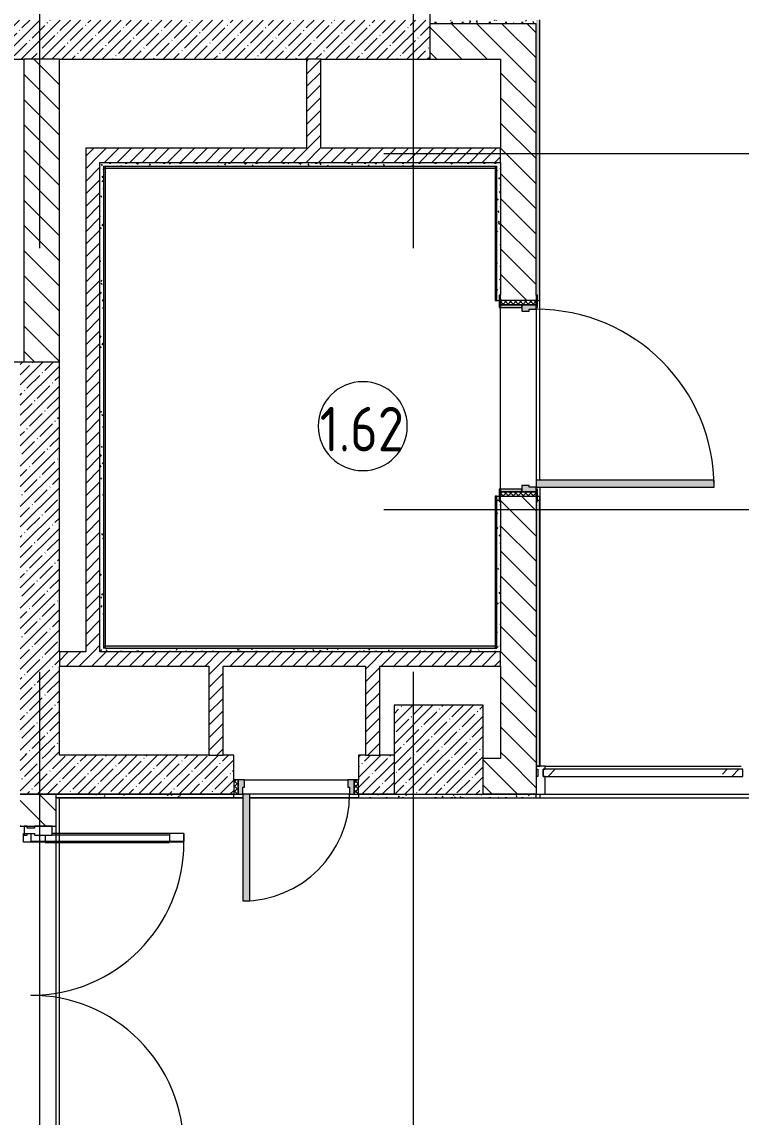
# Model space of a CAD drawing. Header units: millimetres. Extents: x -7229 to 196340, y -8553 to 29000.
# Drawn here: x 148726 to 152765, y 11585 to 17740 of the extents above; entities that cross this region are included whole.
import ezdxf

# ---------------------------------------------------------------- set-up
doc = ezdxf.new("R2010")
doc.units = ezdxf.units.MM
doc.linetypes.add('Осевая', pattern=[15875, 3175, -2381.25, 7937.5, -2381.25])
for name, color, linetype, lineweight in [('A-AREA-IDEN', 7, 'Continuous', 9), ('A-GLAZ-CURT-2', 7, 'Continuous', 9), ('A-GLAZ-CWMG-3', 7, 'Continuous', 9), ('A-WALL-4', 7, 'Continuous', 13), ('I-WALL-6', 7, 'Continuous', 9), ('S-COLS-2', 7, 'Continuous', 9), ('Оси-2', 7, 'Осевая', 9)]:
    doc.layers.add(name, color=color, linetype=linetype, lineweight=lineweight)
for name, color, linetype, lineweight, true_color in [('A-DETL-GENF-5', 7, 'Continuous', 9, 0xaaaaaa), ('A-DOOR-5', 7, 'Continuous', 9, 0xaaaaaa), ('A-DOOR-6', 7, 'Continuous', 9, 0xe2e2e2), ('A-DOOR-FRAM-4', 7, 'Continuous', 9, 0xe2e2e2), ('A-DOOR-FRAM-5', 7, 'Continuous', 9, 0xaaaaaa), ('A-FLOR-3', 7, 'Continuous', 9, 0xaaaaaa), ('I-WALL-4', 7, 'Continuous', 9, 0x99bbae), ('I-WALL-8', 9, 'Continuous', 9, 0x808080)]:
    doc.layers.add(name, color=color, linetype=linetype, lineweight=lineweight, true_color=true_color)
doc.styles.add('GOST Common', font='GOST_Common.ttf', dxfattribs={"width": 0.9, "height": 250})
pattern_1 = [(135, (50216.3, 0), (-70.71068, -70.71068), [])]
pattern_2 = [(45, (50216.3, 0), (-57.024626, 57.024626), []), (45, (50273.33, 0), (-57.024626, 57.024626), [100.806, -20.161, 3.353, -16.808])]
pattern_3 = [(45, (50216.3, 0), (-35.35534, 35.35534), [])]
pattern_4 = [(0, (50216.302, 0), (121.92, 30.48), [10.058, -81.382, 10.058, -81.382, -487.68]), (0, (50216.302, 0), (121.92, 30.48), [-182.88, 10.058, -172.822, 10.058, -81.382, -213.36]), (0, (50216.302, 0), (121.92, 30.48), [-457.2, 10.058, -50.902, 10.058, -142.342]), (120, (50262.022, 15.24), (-87.356454, 90.345817), [10.058, -81.382, 10.058, -81.382, -487.68]), (120, (50262.022, 15.24), (-87.356454, 90.345817), [-182.88, 10.058, -172.822, 10.058, -81.382, -213.36]), (120, (50262.022, 15.24), (-87.356454, 90.345817), [-457.2, 10.058, -50.902, 10.058, -142.342]), (240, (50277.262, 76.2), (-34.563546, -120.825817), [10.058, -81.382, 10.058, -81.382, -487.68]), (240, (50277.262, 76.2), (-34.563546, -120.825817), [-182.88, 10.058, -172.822, 10.058, -81.382, -213.36]), (240, (50277.262, 76.2), (-34.563546, -120.825817), [-457.2, 10.058, -50.902, 10.058, -142.342])]

# ---------------------------------------------------------------- blocks, each defined once
blk = doc.blocks.new('110_Дверь_СКБ_1Ст_Внутренняя1 - Д-4 1100x2100h_су мгн-31800557-План монтажа зашивок 1 этажа в осях 23_1-33 лист 3')
at = {"layer": 'A-DOOR-5'}
h = blk.add_hatch(dxfattribs=at)
h.set_pattern_fill('FP_59', color=256, style=0, pattern_type=2)
h.set_pattern_definition([(135, (1751.41, 164.685), (-14.14214, -14.14214), []), (225, (1751.41, 164.685), (14.14214, -14.14214), [])])
h.paths.add_polyline_path([(562.5, 100), (537.5, 100), (537.5, -100), (562.5, -100)])
at = {"layer": 'A-DOOR-6'}
h = blk.add_hatch(color=256, dxfattribs=at)
h.paths.add_polyline_path([(537.5, 100), (512.5, 100), (512.5, 60), (502.5, 60), (502.5, 20), (537.5, 20)])
h.paths.add_polyline_path([(-477.5, 44), (-477.5, 60), (-487.5, 60), (-487.5, 100), (-512.5, 100), (-512.5, 20), (-477.5, 20)])
at = {"layer": 'A-DOOR-FRAM-4'}
for points in [[(512.5, 547.6), (512.5, 1100), (472.5, 1100), (472.5, 100), (512.5, 100), (512.5, 120)], [(-497.5, 100), (-497.5, 108), (-567.5, 108), (-567.5, 100), (-512.5, 100)], [(592.5, 100), (592.5, 108), (522.5, 108), (522.5, 100), (587.5, 100)], [(-497.5, 20), (-512.5, 20), (-512.5, -100), (-497.5, -98.9)], [(537.5, -100), (537.5, 20), (522.5, 20), (522.5, -100)], [(-497.5, -100), (-567.5, -100.8), (-567.5, -108), (-497.5, -108)], [(592.5, -100), (522.5, -100), (522.5, -108), (592.5, -108), (592.5, -100.1)]]:
    blk.add_hatch(color=256, dxfattribs=at).paths.add_polyline_path(points)
at = {"layer": 'A-DOOR-FRAM-5'}
h = blk.add_hatch(dxfattribs=at)
h.set_pattern_fill('FP_60', color=256, style=0, pattern_type=2)
h.set_pattern_definition([(45, (-371.384, 164.685), (-14.1421, 14.1421), []), (135, (-371.384, 164.685), (-14.1421, -14.1421), [])])
h.paths.add_polyline_path([(-512.5, 100), (-537.5, 100), (-537.5, -100), (-512.5, -99.3)])
at = {"layer": 'A-DOOR-5'}
for p, q in [((512.5, 1100), (472.5, 1100)), ((472.5, 1100), (472.5, 100)), ((512.5, 100), (512.5, 1100)), ((472.5, 100), (512.5, 100))]:
    blk.add_line(p, q, dxfattribs=at)
blk.add_arc((512.5, 100), 1000, 90, 180, dxfattribs=at)
at = {"layer": 'A-DOOR-FRAM-5'}
for p, q in [((-497.5, 108), (-567.5, 108)), ((-567.5, 108), (-567.5, 100)), ((-567.5, 100), (-497.5, 100)), ((-512.5, 100), (-537.5, 100)), ((-537.5, 100), (-537.5, -100)), ((-487.5, 100), (-512.5, 100)), ((-512.5, 100), (-512.5, 20)), ((-512.5, -100), (-512.5, 100)), ((-497.5, 100), (-512.5, 100)), ((-512.5, 100), (-512.5, 99)), ((-512.5, 99), (-497.5, 99)), ((-497.5, 100), (-497.5, 108)), ((-497.5, 99), (-497.5, 100)), ((-487.5, 60), (-487.5, 100)), ((512.5, 100), (512.5, 60)), ((537.5, 100), (512.5, 100)), ((592.5, 108), (522.5, 108)), ((522.5, 108), (522.5, 100)), ((537.5, 100), (522.5, 100)), ((522.5, 100), (522.5, 99)), ((522.5, 100), (592.5, 100)), ((522.5, 99), (537.5, 99)), ((537.5, 20), (537.5, 100)), ((562.5, 100), (537.5, 100)), ((537.5, 100), (537.5, -100)), ((537.5, 99), (537.5, 100)), ((562.5, -100), (562.5, 100)), ((592.5, 100), (592.5, 108)), ((-512.5, 20), (-477.5, 20)), ((-497.5, 20), (-512.5, 20)), ((-512.5, 20), (-512.5, -100)), ((-497.5, -100), (-497.5, 20)), ((-477.5, 60), (-487.5, 60)), ((-477.5, 20), (-477.5, 60)), ((512.5, 60), (502.5, 60)), ((502.5, 60), (502.5, 20)), ((502.5, 20), (537.5, 20)), ((537.5, 20), (522.5, 20)), ((522.5, 20), (522.5, -100)), ((537.5, -100), (537.5, 20)), ((-497.5, -100), (-567.5, -100)), ((-567.5, -100), (-567.5, -108)), ((-567.5, -108), (-497.5, -108)), ((-537.5, -100), (-512.5, -100)), ((-512.5, -100), (-497.5, -100)), ((-497.5, -108), (-497.5, -100)), ((522.5, -100), (537.5, -100)), ((592.5, -100), (522.5, -100)), ((522.5, -100), (522.5, -108)), ((522.5, -108), (592.5, -108)), ((537.5, -100), (562.5, -100)), ((592.5, -108), (592.5, -100))]:
    blk.add_line(p, q, dxfattribs=at)
blk = doc.blocks.new('110_Дверь_СКБ_1Ст - д-18 700x2100h_Технический шкаф ЭОМ и СС-23279316-План монтажа зашивок 1 этажа в осях 23_1-33 лист 3')
at = {"layer": 'A-DOOR-5'}
h = blk.add_hatch(dxfattribs=at)
h.set_pattern_fill('FP_167', color=256, style=0, pattern_type=2)
h.set_pattern_definition([(135, (1951.41, 174.685), (-14.14214, -14.14214), []), (225, (1951.41, 174.685), (14.14214, -14.14214), [])])
h.paths.add_polyline_path([(337.5, 110), (337.5, 30), (362.5, 30), (362.5, 110)])
at = {"layer": 'A-DOOR-6'}
h = blk.add_hatch(color=256, dxfattribs=at)
h.paths.add_polyline_path([(337.5, 110), (312.5, 110), (312.5, 70), (302.5, 70), (302.5, 30), (337.5, 30), (337.5, 109.5)])
h.paths.add_polyline_path([(-287.5, 110), (-312.5, 110), (-312.5, 30), (-277.5, 30), (-277.5, 70), (-287.5, 70)])
at = {"layer": 'A-DOOR-FRAM-4'}
blk.add_hatch(color=256, dxfattribs=at).paths.add_polyline_path([(312.5, 710), (272.5, 710), (272.5, 110), (312.5, 110), (312.5, 377)])
at = {"layer": 'A-DOOR-FRAM-5'}
h = blk.add_hatch(dxfattribs=at)
h.set_pattern_fill('FP_168', color=256, style=0, pattern_type=2)
h.set_pattern_definition([(45, (-171.384, 174.685), (-14.1421, 14.1421), []), (135, (-171.384, 174.685), (-14.1421, -14.1421), [])])
h.paths.add_polyline_path([(-337.5, 110), (-337.5, 30), (-312.5, 30), (-312.5, 110)])
at = {"layer": 'A-DOOR-5'}
for p, q in [((312.5, 710), (272.5, 710)), ((272.5, 710), (272.5, 110)), ((312.5, 110), (312.5, 710)), ((272.5, 110), (312.5, 110))]:
    blk.add_line(p, q, dxfattribs=at)
blk.add_arc((312.5, 110), 600, 90, 180, dxfattribs=at)
at = {"layer": 'A-DOOR-FRAM-5'}
for p, q in [((-312.5, 110), (-337.5, 110)), ((-337.5, 110), (-337.5, 30)), ((-287.5, 110), (-312.5, 110)), ((-312.5, 110), (-312.5, 30)), ((-312.5, 30), (-312.5, 110)), ((-287.5, 70), (-287.5, 110)), ((-287.5, 110), (272.5, 110)), ((-277.5, 70), (-287.5, 70)), ((-277.5, 30), (-277.5, 70)), ((312.5, 70), (302.5, 70)), ((302.5, 70), (302.5, 30)), ((312.5, 110), (312.5, 70)), ((337.5, 110), (312.5, 110)), ((337.5, 30), (337.5, 110)), ((362.5, 110), (337.5, 110)), ((337.5, 110), (337.5, 30)), ((362.5, 30), (362.5, 110)), ((-337.5, 30), (-312.5, 30)), ((-312.5, 30), (-277.5, 30)), ((302.5, 30), (-277.5, 30)), ((302.5, 30), (337.5, 30)), ((337.5, 30), (362.5, 30))]:
    blk.add_line(p, q, dxfattribs=at)
blk = doc.blocks.new('Прямоугольный импост - Импост структурный с накладкой - 160мм Темный-30756008-План монтажа зашивок 1 этажа в осях 23_1-33 лист 3')
at = {"layer": 'A-GLAZ-CWMG-3'}
for p, q in [((-50, 0), (-50, 17)), ((-50, 17), (0, 17)), ((-40, 0), (-50, 0)), ((-40, -40), (-40, 0)), ((0, 0), (-10, 0)), ((-10, 0), (-10, -40)), ((0, 17), (0, 0)), ((-50, -140), (-50, -40)), ((-50, -40), (-40, -40)), ((-10, -40), (0, -40)), ((0, -40), (0, -140)), ((0, -140), (-50, -140))]:
    blk.add_line(p, q, dxfattribs=at)
blk = doc.blocks.new('Системная панель - Стекло - 40мм-32352614-План монтажа зашивок 1 этажа в осях 23_1-33 лист 3')
at = {"layer": 'A-GLAZ-CURT-2'}
h = blk.add_hatch(dxfattribs=at)
h.set_pattern_fill('FP_172', color=256, style=0, pattern_type=2)
h.set_pattern_definition([(225, (102098.5, 13440), (282.8427, -282.8427), [200, -600]), (225, (102298.5, 13540), (282.8427, -282.8427), [600, -200]), (225, (101898.5, 13640), (282.8427, -282.8427), [200, -600])])
h.paths.add_polyline_path([(152.9, 40), (-560.5, 40), (-560.5, 0), (560.5, 0), (560.5, 40), (550.5, 40)])
for p, q in [((560.5, 40), (-560.5, 40)), ((-560.5, 40), (-560.5, 0)), ((560.5, 0), (560.5, 40)), ((-560.5, 0), (560.5, 0))]:
    blk.add_line(p, q, dxfattribs=at)
blk = doc.blocks.new('Прямоугольный импост - Импост структурный с накладкой - 160мм Темный-32352612-План монтажа зашивок 1 этажа в осях 23_1-33 лист 3')
at = {"layer": 'A-GLAZ-CWMG-3'}
for p, q in [((101448, 13557), (102549, 13557)), ((101448, 13400), (102549, 13400))]:
    blk.add_line(p, q, dxfattribs=at)
blk = doc.blocks.new('BSC_Колонна _Прямоугольная - 500х500-17857564-План монтажа зашивок 1 этажа в осях 23_1-33 лист 3')
at = {"layer": 'S-COLS-2'}
h = blk.add_hatch(dxfattribs=at)
h.set_pattern_fill('FP_181', color=256, style=0, pattern_type=2)
h.set_pattern_definition([(45, (-100850, -13650), (-57.024626, 57.024626), []), (45, (-100792.975, -13650), (-57.024626, 57.024626), [100.806, -20.161, 3.353, -16.808])])
h.paths.add_polyline_path([(-250, -250), (250, -250), (250, 250), (-250, 250), (-250, -32.9)])
for p, q in [((250, 250), (-250, 250)), ((-250, 250), (-250, -250)), ((250, -250), (250, 250)), ((-250, -250), (250, -250))]:
    blk.add_line(p, q, dxfattribs=at)
blk = doc.blocks.new('Дверь_Витражная_остекление_ - ВВ-7 остекление-32349468-План монтажа зашивок 1 этажа в осях 23_1-33 лист 3')
at = {"layer": 'A-DETL-GENF-5'}
for p, q in [((-815, -20), (-860, -20)), ((-860, -880), (-860, -20)), ((-815, -20), (-860, -20)), ((-860, -20), (-860, -880)), ((-815, -880), (-815, -20)), ((-815, -880), (-815, -20)), ((865, -880), (865, -20)), ((865, -20), (865, -880)), ((-860, -100), (-815, -100)), ((-850, -800), (-850, -100)), ((-806, -800), (-806, -100)), ((856, -800), (856, -100)), ((900, -100), (865, -100)), ((900, -800), (900, -140)), ((910, -880), (910, -140)), ((910, -880), (910, -140)), ((-860, -800), (-815, -800)), ((910, -800), (865, -800)), ((-860, -880), (-815, -880)), ((-860, -880), (-815, -880)), ((910, -880), (865, -880)), ((865, -880), (910, -880))]:
    blk.add_line(p, q, dxfattribs=at)
at = {"layer": 'A-DOOR-5'}
for p, q in [((-910, 20), (-860, 20)), ((-910, -20), (-910, 20)), ((-860, 20), (-860, -20)), ((860, 20), (910, 20)), ((860, -20), (860, 20)), ((910, 20), (910, -20)), ((-860, -20), (-910, -20)), ((-860, -880), (-860, -20)), ((860, -880), (860, -20)), ((910, -20), (860, -20))]:
    blk.add_line(p, q, dxfattribs=at)
for centre, start, end in [((-860, -20), 270, 0), ((860, -20), 180, 270)]:
    blk.add_arc(centre, 860, start, end, dxfattribs=at)
blk = doc.blocks.new('Прямоугольный импост - Импост структурный с накладкой - 160мм Темный-32348142-План монтажа зашивок 1 этажа в осях 23_1-33 лист 3')
at = {"layer": 'A-GLAZ-CWMG-3'}
for p, q in [((0, 17), (-50, 17)), ((-50, 17), (-50, 0)), ((-50, 0), (-40, 0)), ((-40, 0), (-40, -40)), ((-10, -40), (-10, 0)), ((-10, 0), (0, 0)), ((0, 0), (0, 17)), ((-40, -40), (-50, -40)), ((-50, -40), (-50, -140)), ((0, -40), (-10, -40)), ((0, -140), (0, -40)), ((-50, -140), (0, -140))]:
    blk.add_line(p, q, dxfattribs=at)
blk = doc.blocks.new('Марка_Помещения - Номер-25198446-План монтажа зашивок 1 этажа в осях 23_1-33 лист 3')
at = {"layer": 'A-AREA-IDEN'}
for start, end in [(360, 180), (180, 360)]:
    blk.add_arc((0, 0), 2.5, start, end, dxfattribs=at)

msp = doc.modelspace()

# ---------------------------------------------------------------- hatches: boundary and pattern name
at = {"layer": 'I-WALL-4'}
h = msp.add_hatch(color=256, dxfattribs=at)
h.paths.add_polyline_path([(149195.3, 16930), (149184.3, 16929.9), (149184.3, 16919), (149192.5, 16927.2)])
h.paths.add_polyline_path([(151394.3, 16919), (151394.3, 16930), (149195.3, 16930), (149195.3, 16919), (150732.3, 16919)])
for points in [[(149184.3, 14220), (149195.3, 14220), (149195.3, 16930), (149184.3, 16919), (149184.3, 14231)], [(149195.3, 14220), (151394.3, 14220), (151394.3, 14231), (149195.3, 14231), (149195.3, 14224.3)]]:
    msp.add_hatch(color=256, dxfattribs=at).paths.add_polyline_path(points)
h = msp.add_hatch(color=256, dxfattribs=at)
h.paths.add_polyline_path([(151383.3, 14231), (151394.3, 14231), (151394.3, 15075), (151383.3, 15075), (151383.3, 14835.1)])
h.paths.add_polyline_path([(151394.3, 16175), (151394.3, 16919), (151383.3, 16919), (151383.3, 16175)])
at = {"layer": 'I-WALL-6'}
h = msp.add_hatch(dxfattribs=at)
h.set_pattern_fill('FP_141', color=256, style=0, pattern_type=2)
h.set_pattern_definition(pattern_2)
h.paths.add_polyline_path([(148736.3, 17530), (151016.3, 17530), (151016.3, 17750), (145016.3, 17750), (145016.3, 17530), (148073.2, 17530)])
h = msp.add_hatch(dxfattribs=at)
h.set_pattern_fill('FP_143', color=256, style=0, pattern_type=2)
h.set_pattern_definition(pattern_1)
h.paths.add_polyline_path([(151155, 17530), (151614.3, 17530), (151614.3, 17730), (151016.3, 17730), (151016.3, 17530), (151064.7, 17530)])
h = msp.add_hatch(dxfattribs=at)
h.set_pattern_fill('FP_143', color=256, style=0, pattern_type=2)
h.set_pattern_definition(pattern_1)
h.paths.add_polyline_path([(148936.3, 15830), (148936.3, 17530), (148736.3, 17530), (148736.3, 15830)])
h = msp.add_hatch(dxfattribs=at)
h.set_pattern_fill('FP_142', color=256, style=0, pattern_type=2)
h.set_pattern_definition(pattern_3)
h.paths.add_polyline_path([(150404.3, 17030), (150404.3, 17530), (150324.3, 17530), (150324.3, 17030)])
h = msp.add_hatch(dxfattribs=at)
h.set_pattern_fill('FP_143', color=256, style=0, pattern_type=2)
h.set_pattern_definition(pattern_1)
h.paths.add_polyline_path([(151614.3, 13600), (151614.3, 15075), (151414.3, 15075), (151414.3, 13600)])
h.paths.add_polyline_path([(151614.3, 16175), (151614.3, 17530), (151414.3, 17530), (151414.3, 16175)])
h = msp.add_hatch(dxfattribs=at)
h.set_pattern_fill('FP_142', color=256, style=0, pattern_type=2)
h.set_pattern_definition(pattern_3)
h.paths.add_polyline_path([(149084.3, 14200), (149164.3, 14200), (149164.3, 17030), (149084.3, 17030), (149084.3, 14220)])
h = msp.add_hatch(dxfattribs=at)
h.set_pattern_fill('FP_142', color=256, style=0, pattern_type=2)
h.set_pattern_definition(pattern_3)
h.paths.add_polyline_path([(151394.3, 16950), (151414.3, 16950), (151414.3, 17030), (149164.3, 17030), (149164.3, 16950), (150732.3, 16950)])
h = msp.add_hatch(dxfattribs=at)
h.set_pattern_fill('FP_141', color=256, style=0, pattern_type=2)
h.set_pattern_definition(pattern_2)
h.paths.add_polyline_path([(148738, 13620), (148936.3, 13620), (148936.3, 15830), (148716.3, 15830), (148716.3, 13620)])
h = msp.add_hatch(dxfattribs=at)
h.set_pattern_fill('FP_142', color=256, style=0, pattern_type=2)
h.set_pattern_definition(pattern_3)
h.paths.add_polyline_path([(149916.3, 14120), (151414.3, 14120), (151414.3, 14200), (148936.3, 14200), (148936.3, 14120), (149856.3, 14120)])
h = msp.add_hatch(dxfattribs=at)
h.set_pattern_fill('FP_142', color=256, style=0, pattern_type=2)
h.set_pattern_definition(pattern_3)
h.paths.add_polyline_path([(149856.3, 13620), (149856.3, 14120), (149776.3, 14120), (149776.3, 13620)])
h = msp.add_hatch(dxfattribs=at)
h.set_pattern_fill('FP_142', color=256, style=0, pattern_type=2)
h.set_pattern_definition(pattern_3)
h.paths.add_polyline_path([(150656.3, 13620), (150736.3, 13620), (150736.3, 14120), (150656.3, 14120)])
h = msp.add_hatch(dxfattribs=at)
h.set_pattern_fill('FP_141', color=256, style=0, pattern_type=2)
h.set_pattern_definition(pattern_2)
h.paths.add_polyline_path([(150732.3, 13400), (150816.3, 13400), (150816.3, 13620), (150616.3, 13620), (150616.3, 13400)])
h.paths.add_polyline_path([(148936.3, 13400), (149916.3, 13400), (149916.3, 13620), (148716.3, 13620), (148716.3, 13400)])
h = msp.add_hatch(dxfattribs=at)
h.set_pattern_fill('FP_143', color=256, style=0, pattern_type=2)
h.set_pattern_definition(pattern_1)
h.paths.add_polyline_path([(160704, 13400), (160766.3, 13400), (160766.3, 13600), (160045.3, 13600), (160046.3, 13400)])
h.paths.add_polyline_path([(155746.3, 13400), (155766.3, 13400), (155766.3, 13600), (155616.3, 13600), (155616.3, 13400)])
h.paths.add_polyline_path([(156266.3, 13400), (156826.3, 13400), (156826.3, 13600), (156266.3, 13600)])
h.paths.add_polyline_path([(151414.3, 13400), (151614.3, 13400), (151614.3, 13600), (151316.3, 13600), (151316.3, 13400), (151397.1, 13400)])
h = msp.add_hatch(dxfattribs=at)
h.set_pattern_fill('FP_143', color=256, style=0, pattern_type=2)
h.set_pattern_definition(pattern_1)
h.paths.add_polyline_path([(148916.3, 10600), (148916.3, 11320), (148716.3, 11320), (148716.3, 10600)])
h.paths.add_polyline_path([(148716.3, 13220), (148916.3, 13220), (148916.3, 13400), (148716.3, 13400), (148716.3, 13380)])
at = {"layer": 'I-WALL-8'}
h = msp.add_hatch(dxfattribs=at)
h.set_pattern_fill('FP_184', color=256, style=0, pattern_type=2)
h.set_pattern_definition(pattern_4)
h.paths.add_polyline_path([(151414.3, 17730), (151614.3, 17730), (151614, 17750), (151016.3, 17750), (151016.3, 17730), (151397.1, 17730)])
h = msp.add_hatch(dxfattribs=at)
h.set_pattern_fill('FP_184', color=256, style=0, pattern_type=2)
h.set_pattern_definition(pattern_4)
h.paths.add_polyline_path([(151630.8, 13557), (151634.3, 13557), (151634.3, 15050), (151622.3, 15050), (151622.3, 15045), (151614.3, 15045), (151614.3, 13557)])
h.paths.add_polyline_path([(151622.3, 16175), (151634.3, 16175), (151634.3, 17750), (151614.3, 17750), (151614.3, 16205), (151622.3, 16205)])
h = msp.add_hatch(dxfattribs=at)
h.set_pattern_fill('FP_184', color=256, style=0, pattern_type=2)
h.set_pattern_definition(pattern_4)
h.paths.add_polyline_path([(150233.5, 16930), (151394.3, 16930), (151394.3, 16950), (149164.3, 16950), (149164.3, 16930), (149402.8, 16930)])
h = msp.add_hatch(dxfattribs=at)
h.set_pattern_fill('FP_184', color=256, style=0, pattern_type=2)
h.set_pattern_definition(pattern_4)
h.paths.add_polyline_path([(149164.3, 14200), (149184.3, 14200), (149184.3, 16930), (149164.3, 16930), (149164.3, 14220)])
h = msp.add_hatch(dxfattribs=at)
h.set_pattern_fill('FP_184', color=256, style=0, pattern_type=2)
h.set_pattern_definition(pattern_4)
h.paths.add_polyline_path([(151414.3, 14220), (151414.2, 15045), (151406.3, 15045), (151406.3, 15050), (151394.3, 15050), (151394.3, 14220)])
h.paths.add_polyline_path([(151406.3, 16175), (151406.3, 16205), (151414.3, 16205), (151414.3, 16950), (151394.3, 16950), (151394.3, 16175)])
h = msp.add_hatch(dxfattribs=at)
h.set_pattern_fill('FP_184', color=256, style=0, pattern_type=2)
h.set_pattern_definition(pattern_4)
h.paths.add_polyline_path([(150816.3, 14200), (151414.3, 14200), (151414.3, 14220), (149184.3, 14219.9), (149184.3, 14200), (150736.3, 14200)])
h = msp.add_hatch(dxfattribs=at)
h.set_pattern_fill('FP_184', color=256, style=0, pattern_type=2)
h.set_pattern_definition(pattern_4)
h.paths.add_polyline_path([(151614.3, 13380), (151615.3, 13380), (151614.3, 13400), (150616.3, 13400), (150616.3, 13380), (151414.3, 13380)])
h.paths.add_polyline_path([(148916.3, 13380), (149916.3, 13380), (149916.3, 13400), (148916.3, 13400)])

# ---------------------------------------------------------------- linework, layer by layer
at = {"layer": 'A-FLOR-3'}
for p, q in [((151634.3, 15165), (151634.3, 16175)), ((151634.3, 15125), (151634.3, 15075)), ((151394.3, 15075), (151406.3, 15075)), ((151622.3, 15075), (151634.3, 15075)), ((148936.3, 11340), (148936.3, 13380)), ((150616.3, 13380), (150006.3, 13380)), ((151615.3, 13380), (155616.3, 13380)), ((151634.3, 13400), (151634.3, 13380))]:
    msp.add_line(p, q, dxfattribs=at)
at = {"layer": 'A-WALL-4'}
for p, q in [((148936.3, 17530), (148736.3, 17530)), ((150404.3, 17530), (150324.3, 17530)), ((151414.3, 16950), (151414.3, 17030)), ((149184.3, 16930), (151394.3, 16930)), ((149184.3, 16930), (149184.3, 14220)), ((151394.3, 16919), (151394.3, 16930)), ((151394.3, 14220), (151394.3, 15050)), ((149195.3, 14220), (149184.3, 14220)), ((151383.3, 14220), (151394.3, 14220)), ((148936.3, 14200), (148936.3, 14120)), ((151414.3, 14120), (151414.3, 14200)), ((149776.3, 13620), (149856.3, 13620)), ((150656.3, 13620), (150736.3, 13620)), ((150616.3, 13380), (151614.3, 13380)), ((151316.3, 13400), (151614.3, 13400)), ((151614.3, 13400), (151316.3, 13400)), ((151614.3, 13379), (151614.3, 13380))]:
    msp.add_line(p, q, dxfattribs=at)
at = {"layer": 'I-WALL-6'}
for p, q in [((151016.3, 20754), (151016.3, 17530)), ((151614.3, 17730), (151016.3, 17730)), ((151614.3, 16205), (151614.3, 17730)), ((151634.3, 16175), (151634.3, 17750)), ((151635.3, 16175), (151635.3, 17751)), ((147936.3, 17530), (148736.3, 17530)), ((148736.3, 17530), (148736.3, 15830)), ((148936.3, 17530), (150324.3, 17530)), ((148936.3, 14200), (148936.3, 17530)), ((150324.3, 17530), (150324.3, 17030)), ((150404.3, 17530), (151414.3, 17530)), ((150404.3, 17030), (150404.3, 17530)), ((151414.3, 17530), (151414.3, 17030)), ((150324.3, 17030), (149084.3, 17030)), ((149084.3, 17030), (149084.3, 14200)), ((151414.3, 17030), (150404.3, 17030)), ((149164.3, 16950), (151414.3, 16950)), ((149164.3, 14200), (149164.3, 16950)), ((149195.3, 14220), (149195.3, 16930)), ((151383.3, 16930), (151383.3, 16175)), ((151414.3, 16950), (151414.3, 16205)), ((149184.3, 16919), (151394.3, 16919)), ((151394.3, 16175), (151394.3, 16919)), ((151383.3, 16175), (151406.3, 16175)), ((151414.3, 15115), (151414.3, 16135)), ((151614.3, 16125), (151614.3, 15165)), ((151622.3, 16175), (151635.3, 16175)), ((147936.3, 15830), (148936.3, 15830)), ((151394.3, 15075), (151383.3, 15075)), ((151383.3, 15075), (151383.3, 14220)), ((151394.3, 15050), (151394.3, 15075)), ((151406.3, 15050), (151394.3, 15050)), ((151414.3, 15045), (151414.3, 14200)), ((151614.3, 15045), (151614.3, 13400)), ((151634.3, 15050), (151622.3, 15050)), ((151634.3, 15075), (151634.3, 13557)), ((151635.3, 15075), (151634.3, 15075)), ((151635.3, 13557), (151635.3, 15075)), ((151394.3, 14231), (149184.3, 14231)), ((149195.3, 14220), (151383.3, 14220)), ((149084.3, 14200), (148936.3, 14200)), ((151414.3, 14200), (149164.3, 14200)), ((148936.3, 13620), (148936.3, 14120)), ((148936.3, 14120), (149776.3, 14120)), ((149776.3, 14120), (149776.3, 13620)), ((149856.3, 14120), (150656.3, 14120)), ((149856.3, 13620), (149856.3, 14120)), ((150656.3, 14120), (150656.3, 13620)), ((150736.3, 14120), (151414.3, 14120)), ((150736.3, 13620), (150736.3, 14120)), ((151414.3, 14120), (151414.3, 13600)), ((149776.3, 13620), (148936.3, 13620)), ((149916.3, 13620), (149856.3, 13620)), ((149916.3, 13480), (149916.3, 13620)), ((150656.3, 13620), (150616.3, 13620)), ((150616.3, 13620), (150616.3, 13480)), ((150816.3, 13620), (150736.3, 13620)), ((151414.3, 13600), (151316.3, 13600)), ((151614.3, 13557), (151635.3, 13557)), ((148716.3, 13400), (149916.3, 13400)), ((149916.3, 13400), (148716.3, 13400)), ((148916.3, 13400), (148916.3, 11320)), ((149966.3, 13380), (148916.3, 13380)), ((148926.3, 13380), (148926.3, 13379)), ((148926.3, 13379), (149966.3, 13379)), ((149916.3, 13380), (149916.3, 13400)), ((150006.3, 13379), (151615.3, 13379)), ((150616.3, 13400), (150816.3, 13400)), ((150816.3, 13400), (150616.3, 13400)), ((150616.3, 13400), (150616.3, 13380)), ((151615.3, 13400), (151614.3, 13400)), ((151615.3, 13379), (151615.3, 13400)), ((148716.3, 13220), (148916.3, 13220))]:
    msp.add_line(p, q, dxfattribs=at)
at = {"layer": 'Оси-2'}
for p, q in [((150926.3, 593.7), (150926.3, 19528.3)), ((148826.3, 593.7), (148826.3, 19415.1)), ((134883.9, 17000), (172976.3, 17000)), ((134883.9, 15000), (172376.3, 15000)), ((134883.9, 13400), (169935.3, 13400))]:
    msp.add_line(p, q, dxfattribs=at)

# ---------------------------------------------------------------- block references
at = {"layer": 'A-AREA-IDEN', "xscale": 99.99999999999993, "yscale": 99.99999999999993, "zscale": 99.99999999999993}
msp.add_blockref('Марка_Помещения - Номер-25198446-План монтажа зашивок 1 этажа в осях 23_1-33 лист 3', (150640.7, 15468.2), dxfattribs=at)
at = {"layer": 'A-DOOR-5'}
for name, p, rotation in [('110_Дверь_СКБ_1Ст_Внутренняя1 - Д-4 1100x2100h_су мгн-31800557-План монтажа зашивок 1 этажа в осях 23_1-33 лист 3', (151514.3, 15637.5), 270), ('110_Дверь_СКБ_1Ст - д-18 700x2100h_Технический шкаф ЭОМ и СС-23279316-План монтажа зашивок 1 этажа в осях 23_1-33 лист 3', (150278.8, 13510), 180), ('Дверь_Витражная_остекление_ - ВВ-7 остекление-32349468-План монтажа зашивок 1 этажа в осях 23_1-33 лист 3', (148755.9, 12270), 89.99999999999993)]:
    msp.add_blockref(name, p, dxfattribs=dict(at, rotation=rotation))
at = {"layer": 'A-GLAZ-CURT-2', "rotation": 180}
msp.add_blockref('Системная панель - Стекло - 40мм-32352614-План монтажа зашивок 1 этажа в осях 23_1-33 лист 3', (152214.8, 13540), dxfattribs=at)
at = {"layer": 'A-GLAZ-CWMG-3', "extrusion": (0, 0, -1)}
msp.add_blockref('Прямоугольный импост - Импост структурный с накладкой - 160мм Темный-30756008-План монтажа зашивок 1 этажа в осях 23_1-33 лист 3', (-151614.3, 13540), dxfattribs=at)
at = {"layer": 'A-GLAZ-CWMG-3'}
msp.add_blockref('Прямоугольный импост - Импост структурный с накладкой - 160мм Темный-32352612-План монтажа зашивок 1 этажа в осях 23_1-33 лист 3', (50216.3, 0), dxfattribs=at)
at = {"layer": 'A-GLAZ-CWMG-3', "rotation": 89.99999999999993}
msp.add_blockref('Прямоугольный импост - Импост структурный с накладкой - 160мм Темный-32348142-План монтажа зашивок 1 этажа в осях 23_1-33 лист 3', (148755.9, 13220), dxfattribs=at)
at = {"layer": 'S-COLS-2'}
msp.add_blockref('BSC_Колонна _Прямоугольная - 500х500-17857564-План монтажа зашивок 1 этажа в осях 23_1-33 лист 3', (151066.3, 13650), dxfattribs=at)

# ---------------------------------------------------------------- texts
at = {"layer": 'A-AREA-IDEN', "insert": (150398.8, 15576.8), "char_height": 250, "width": 606.076, "attachment_point": 1, "style": 'GOST Common'}
msp.add_mtext('1.62', dxfattribs=at)

doc.saveas('drawing.dxf')
